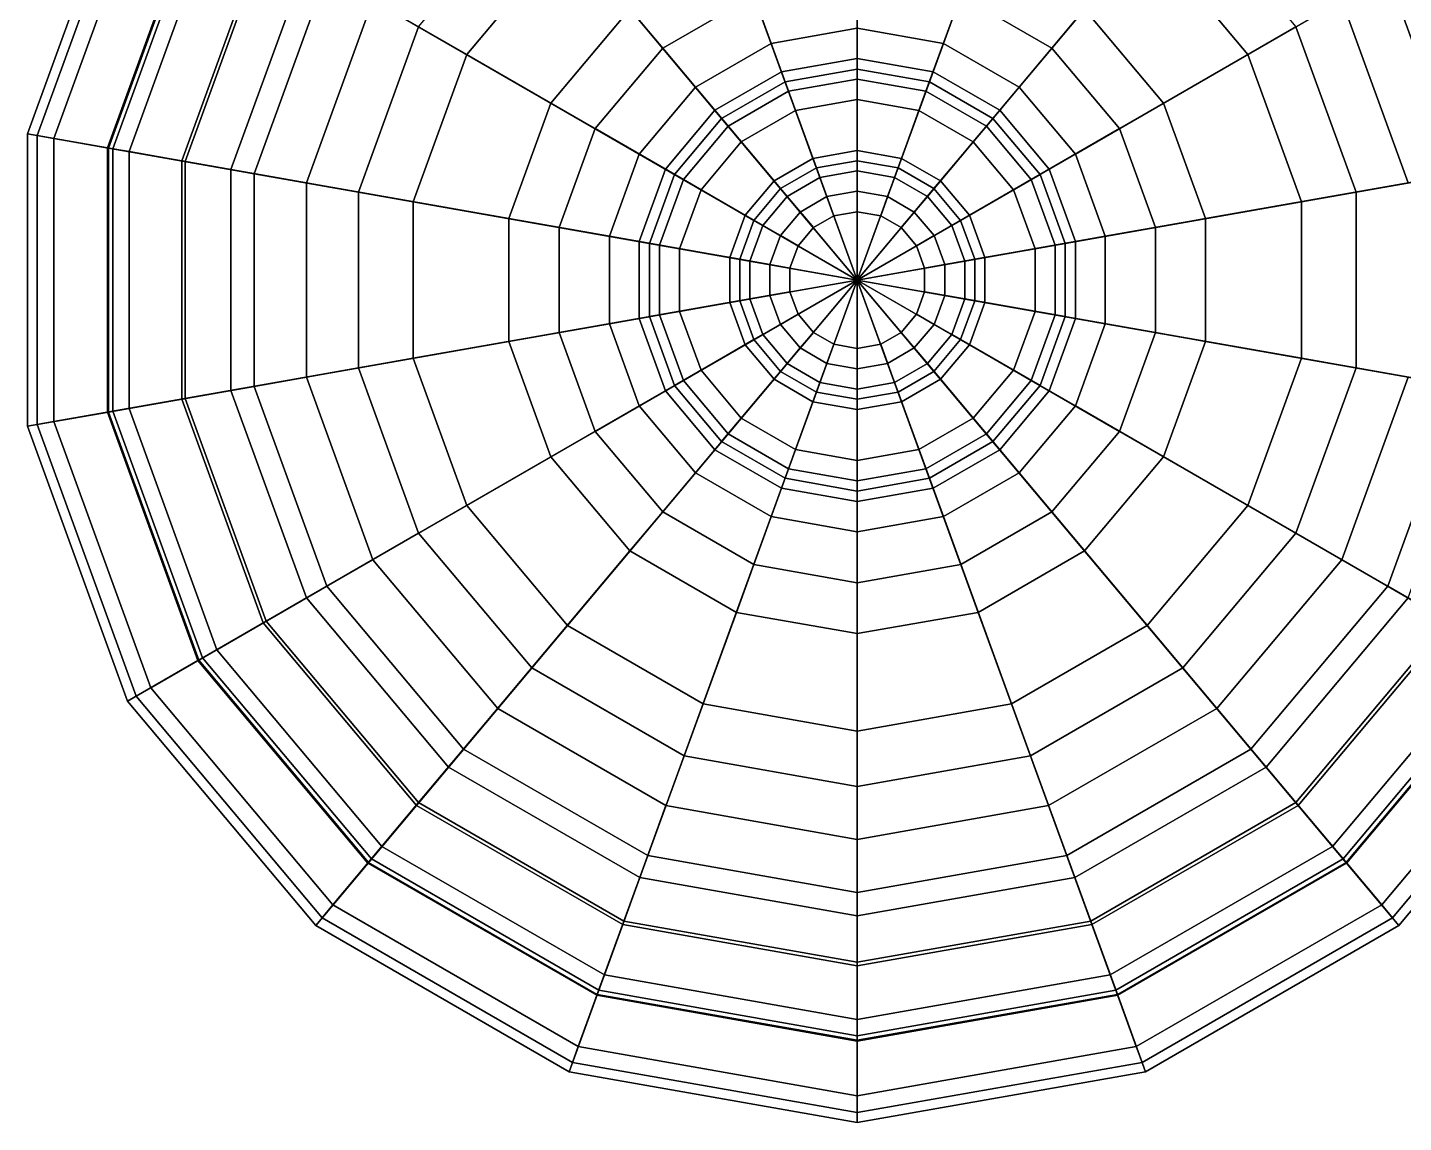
# Model space of a CAD drawing. Header units: inches. Extents: x 38074 to 101214, y 18833 to 57379.
# Drawn here: x 98759.3 to 98814.6, y 36649.8 to 36693.8 of the extents above; entities that cross this region are included whole.
import ezdxf

# ---------------------------------------------------------------- set-up
doc = ezdxf.new("R2010")
doc.units = ezdxf.units.IN

# ---------------------------------------------------------------- blocks, each defined once
blk = doc.blocks.new('A$C403C54AD')
for points in [[(1.626464, 1.23678, -0.04658), (1.626464, 1.202917, -0.043501), (1.626464, 1.202917, -0.043501), (1.614883, 1.234737, -0.04658)], [(1.638046, 1.234737, -0.04658), (1.626464, 1.202917, -0.043501), (1.626464, 1.202917, -0.043501), (1.626464, 1.23678, -0.04658)], [(1.614883, 1.234737, -0.04658), (1.626464, 1.202917, -0.043501), (1.626464, 1.202917, -0.043501), (1.604698, 1.228857, -0.04658)], [(1.64823, 1.228857, -0.04658), (1.626464, 1.202917, -0.043501), (1.626464, 1.202917, -0.043501), (1.638046, 1.234737, -0.04658)], [(1.604698, 1.228857, -0.04658), (1.626464, 1.202917, -0.043501), (1.626464, 1.202917, -0.043501), (1.597139, 1.219849, -0.04658)], [(1.65579, 1.219849, -0.04658), (1.626464, 1.202917, -0.043501), (1.626464, 1.202917, -0.043501), (1.64823, 1.228857, -0.04658)], [(1.617327, 1.213806, -0.040074), (1.606797, 1.226356, -0.043349), (1.599967, 1.218216, -0.043349), (1.614154, 1.210025, -0.040074)], [(1.638774, 1.210025, -0.040074), (1.652961, 1.218216, -0.043349), (1.646131, 1.226356, -0.043349), (1.635601, 1.213806, -0.040074)], [(1.626464, 1.223275, 0.046697), (1.626464, 1.213036, 0.03933), (1.623003, 1.212426, 0.03933), (1.619501, 1.222047, 0.046697)], [(1.633427, 1.222047, 0.046697), (1.629925, 1.212426, 0.03933), (1.626464, 1.213036, 0.03933), (1.626464, 1.223275, 0.046697)], [(1.614812, 1.216804, 0.048884), (1.610643, 1.221772, 0.058276), (1.605149, 1.215224, 0.058276), (1.610766, 1.211981, 0.048884)], [(1.619501, 1.222047, 0.046697), (1.623003, 1.212426, 0.03933), (1.61996, 1.210669, 0.03933), (1.613379, 1.218512, 0.046697)], [(1.63955, 1.218512, 0.046697), (1.632968, 1.210669, 0.03933), (1.629925, 1.212426, 0.03933), (1.633427, 1.222047, 0.046697)], [(1.642163, 1.211981, 0.048884), (1.64778, 1.215224, 0.058276), (1.642285, 1.221772, 0.058276), (1.638116, 1.216804, 0.048884)], [(1.626464, 1.211822, 0.042248), (1.626464, 1.221045, 0.048884), (1.620264, 1.219951, 0.048884), (1.623419, 1.211285, 0.042248)], [(1.62951, 1.211285, 0.042248), (1.632664, 1.219951, 0.048884), (1.626464, 1.221045, 0.048884), (1.626464, 1.211822, 0.042248)], [(1.623419, 1.211285, 0.042248), (1.620264, 1.219951, 0.048884), (1.614812, 1.216804, 0.048884), (1.620741, 1.209738, 0.042248)], [(1.632188, 1.209738, 0.042248), (1.638116, 1.216804, 0.048884), (1.632664, 1.219951, 0.048884), (1.62951, 1.211285, 0.042248)], [(1.597139, 1.219849, -0.04658), (1.626464, 1.202917, -0.043501), (1.626464, 1.202917, -0.043501), (1.593116, 1.208798, -0.04658)], [(1.599967, 1.218216, -0.043349), (1.597139, 1.219849, -0.04658), (1.593116, 1.208798, -0.04658), (1.596333, 1.20823, -0.043349)], [(1.600002, 1.218195, 0.116404), (1.597484, 1.219649, 0.10318), (1.593509, 1.208728, 0.10318), (1.596372, 1.208223, 0.116404)], [(1.597484, 1.219649, 0.10318), (1.598069, 1.219312, 0.074938), (1.594174, 1.208611, 0.074938), (1.593509, 1.208728, 0.10318)], [(1.659812, 1.208798, -0.04658), (1.626464, 1.202917, -0.043501), (1.626464, 1.202917, -0.043501), (1.65579, 1.219849, -0.04658)], [(1.598069, 1.219312, 0.074938), (1.602714, 1.216629, 0.056929), (1.599457, 1.20768, 0.056929), (1.594174, 1.208611, 0.074938)], [(1.613379, 1.218512, 0.046697), (1.61996, 1.210669, 0.03933), (1.617701, 1.207977, 0.03933), (1.608834, 1.213096, 0.046697)], [(1.644094, 1.213096, 0.046697), (1.635227, 1.207977, 0.03933), (1.632968, 1.210669, 0.03933), (1.63955, 1.218512, 0.046697)], [(1.614154, 1.210025, -0.040074), (1.599967, 1.218216, -0.043349), (1.596333, 1.20823, -0.043349), (1.612466, 1.205386, -0.040074)], [(1.604329, 1.215697, 0.12581), (1.600002, 1.218195, 0.116404), (1.596372, 1.208223, 0.116404), (1.601293, 1.207356, 0.12581)], [(1.600155, 1.218107, 0.102963), (1.602589, 1.216702, 0.115599), (1.599314, 1.207705, 0.115599), (1.596547, 1.208193, 0.102963)], [(1.600725, 1.217778, 0.075423), (1.600155, 1.218107, 0.102963), (1.596547, 1.208193, 0.102963), (1.597195, 1.208078, 0.075423)], [(1.605149, 1.215224, 0.058276), (1.600725, 1.217778, 0.075423), (1.597195, 1.208078, 0.075423), (1.602225, 1.207191, 0.058276)], [(1.640462, 1.205386, -0.040074), (1.656596, 1.20823, -0.043349), (1.652961, 1.218216, -0.043349), (1.638774, 1.210025, -0.040074)], [(1.650703, 1.207191, 0.058276), (1.655733, 1.208078, 0.075423), (1.652203, 1.217778, 0.075423), (1.64778, 1.215224, 0.058276)], [(1.602589, 1.216702, 0.115599), (1.606995, 1.214158, 0.12581), (1.604324, 1.206821, 0.12581), (1.599314, 1.207705, 0.115599)], [(1.602714, 1.216629, 0.056929), (1.608834, 1.213096, 0.046697), (1.606416, 1.206452, 0.046697), (1.599457, 1.20768, 0.056929)], [(1.620741, 1.209738, 0.042248), (1.614812, 1.216804, 0.048884), (1.610766, 1.211981, 0.048884), (1.618753, 1.207369, 0.042248)], [(1.634175, 1.207369, 0.042248), (1.642163, 1.211981, 0.048884), (1.638116, 1.216804, 0.048884), (1.632188, 1.209738, 0.042248)], [(1.653471, 1.20768, 0.056929), (1.646512, 1.206452, 0.046697), (1.644094, 1.213096, 0.046697), (1.650214, 1.216629, 0.056929)], [(1.653614, 1.207705, 0.115599), (1.648604, 1.206821, 0.12581), (1.645933, 1.214158, 0.12581), (1.65034, 1.216702, 0.115599)], [(1.622303, 1.21435, -0.037209), (1.621603, 1.216274, -0.040074), (1.617327, 1.213806, -0.040074), (1.618644, 1.212238, -0.037209)], [(1.634285, 1.212238, -0.037209), (1.635601, 1.213806, -0.040074), (1.631326, 1.216274, -0.040074), (1.630625, 1.21435, -0.037209)], [(1.606995, 1.214158, 0.12581), (1.604329, 1.215697, 0.12581), (1.601293, 1.207356, 0.12581), (1.604324, 1.206821, 0.12581)], [(1.648604, 1.206821, 0.12581), (1.651635, 1.207356, 0.12581), (1.648599, 1.215697, 0.12581), (1.645933, 1.214158, 0.12581)], [(1.610766, 1.211981, 0.048884), (1.605149, 1.215224, 0.058276), (1.602225, 1.207191, 0.058276), (1.608612, 1.206065, 0.048884)], [(1.626464, 1.210988, -0.035163), (1.626464, 1.215084, -0.037209), (1.622303, 1.21435, -0.037209), (1.623704, 1.210502, -0.035163)], [(1.629225, 1.210502, -0.035163), (1.630625, 1.21435, -0.037209), (1.626464, 1.215084, -0.037209), (1.626464, 1.210988, -0.035163)], [(1.644316, 1.206065, 0.048884), (1.650703, 1.207191, 0.058276), (1.64778, 1.215224, 0.058276), (1.642163, 1.211981, 0.048884)], [(1.618644, 1.212238, -0.037209), (1.617327, 1.213806, -0.040074), (1.614154, 1.210025, -0.040074), (1.615928, 1.209001, -0.037209)], [(1.623704, 1.210502, -0.035163), (1.622303, 1.21435, -0.037209), (1.618644, 1.212238, -0.037209), (1.621276, 1.2091, -0.035163)], [(1.631652, 1.2091, -0.035163), (1.634285, 1.212238, -0.037209), (1.630625, 1.21435, -0.037209), (1.629225, 1.210502, -0.035163)], [(1.637001, 1.209001, -0.037209), (1.638774, 1.210025, -0.040074), (1.635601, 1.213806, -0.040074), (1.634285, 1.212238, -0.037209)], [(1.608834, 1.213096, 0.046697), (1.617701, 1.207977, 0.03933), (1.616499, 1.204675, 0.03933), (1.606416, 1.206452, 0.046697)], [(1.626464, 1.213036, 0.03933), (1.626464, 1.208122, 0.038511), (1.624684, 1.207808, 0.038511), (1.623003, 1.212426, 0.03933)], [(1.629925, 1.212426, 0.03933), (1.628244, 1.207808, 0.038511), (1.626464, 1.208122, 0.038511), (1.626464, 1.213036, 0.03933)], [(1.646512, 1.206452, 0.046697), (1.636429, 1.204675, 0.03933), (1.635227, 1.207977, 0.03933), (1.644094, 1.213096, 0.046697)], [(1.621276, 1.2091, -0.035163), (1.618644, 1.212238, -0.037209), (1.615928, 1.209001, -0.037209), (1.619474, 1.206953, -0.035163)], [(1.623003, 1.212426, 0.03933), (1.624684, 1.207808, 0.038511), (1.623119, 1.206904, 0.038511), (1.61996, 1.210669, 0.03933)], [(1.632968, 1.210669, 0.03933), (1.629809, 1.206904, 0.038511), (1.628244, 1.207808, 0.038511), (1.629925, 1.212426, 0.03933)], [(1.633454, 1.206953, -0.035163), (1.637001, 1.209001, -0.037209), (1.634285, 1.212238, -0.037209), (1.631652, 1.2091, -0.035163)], [(1.618753, 1.207369, 0.042248), (1.610766, 1.211981, 0.048884), (1.608612, 1.206065, 0.048884), (1.617695, 1.204464, 0.042248)], [(1.626464, 1.202917, 0.040765), (1.626464, 1.211822, 0.042248), (1.623419, 1.211285, 0.042248), (1.626464, 1.202917, 0.040765)], [(1.626464, 1.202917, 0.040765), (1.62951, 1.211285, 0.042248), (1.626464, 1.211822, 0.042248), (1.626464, 1.202917, 0.040765)], [(1.635233, 1.204464, 0.042248), (1.644316, 1.206065, 0.048884), (1.642163, 1.211981, 0.048884), (1.634175, 1.207369, 0.042248)], [(1.626464, 1.202917, 0.040765), (1.623419, 1.211285, 0.042248), (1.620741, 1.209738, 0.042248), (1.626464, 1.202917, 0.040765)], [(1.626464, 1.211398, 0.035646), (1.626464, 1.207302, 0.033599), (1.624964, 1.207038, 0.033599), (1.623564, 1.210887, 0.035646)], [(1.626464, 1.210169, 0.037692), (1.626464, 1.211398, 0.035646), (1.623564, 1.210887, 0.035646), (1.623984, 1.209732, 0.037692)], [(1.629365, 1.210887, 0.035646), (1.627964, 1.207038, 0.033599), (1.626464, 1.207302, 0.033599), (1.626464, 1.211398, 0.035646)], [(1.628944, 1.209732, 0.037692), (1.629365, 1.210887, 0.035646), (1.626464, 1.211398, 0.035646), (1.626464, 1.210169, 0.037692)], [(1.626464, 1.202917, 0.040765), (1.632188, 1.209738, 0.042248), (1.62951, 1.211285, 0.042248), (1.626464, 1.202917, 0.040765)], [(1.61996, 1.210669, 0.03933), (1.623119, 1.206904, 0.038511), (1.621957, 1.205519, 0.038511), (1.617701, 1.207977, 0.03933)], [(1.623564, 1.210887, 0.035646), (1.624964, 1.207038, 0.033599), (1.623646, 1.206277, 0.033599), (1.621013, 1.209414, 0.035646)], [(1.623984, 1.209732, 0.037692), (1.623564, 1.210887, 0.035646), (1.621013, 1.209414, 0.035646), (1.621803, 1.208473, 0.037692)], [(1.624824, 1.207423, -0.029842), (1.623704, 1.210502, -0.035163), (1.621276, 1.2091, -0.035163), (1.623382, 1.20659, -0.029842)], [(1.626464, 1.207712, -0.029842), (1.626464, 1.210988, -0.035163), (1.623704, 1.210502, -0.035163), (1.624824, 1.207423, -0.029842)], [(1.628104, 1.207423, -0.029842), (1.629225, 1.210502, -0.035163), (1.626464, 1.210988, -0.035163), (1.626464, 1.207712, -0.029842)], [(1.631915, 1.209414, 0.035646), (1.629283, 1.206277, 0.033599), (1.627964, 1.207038, 0.033599), (1.629365, 1.210887, 0.035646)], [(1.629546, 1.20659, -0.029842), (1.631652, 1.2091, -0.035163), (1.629225, 1.210502, -0.035163), (1.628104, 1.207423, -0.029842)], [(1.631126, 1.208473, 0.037692), (1.631915, 1.209414, 0.035646), (1.629365, 1.210887, 0.035646), (1.628944, 1.209732, 0.037692)], [(1.635227, 1.207977, 0.03933), (1.630971, 1.205519, 0.038511), (1.629809, 1.206904, 0.038511), (1.632968, 1.210669, 0.03933)], [(1.615928, 1.209001, -0.037209), (1.614154, 1.210025, -0.040074), (1.612466, 1.205386, -0.040074), (1.614482, 1.20503, -0.037209)], [(1.626464, 1.208122, 0.038511), (1.626464, 1.210169, 0.037692), (1.623984, 1.209732, 0.037692), (1.624684, 1.207808, 0.038511)], [(1.628244, 1.207808, 0.038511), (1.628944, 1.209732, 0.037692), (1.626464, 1.210169, 0.037692), (1.626464, 1.208122, 0.038511)], [(1.638446, 1.20503, -0.037209), (1.640462, 1.205386, -0.040074), (1.638774, 1.210025, -0.040074), (1.637001, 1.209001, -0.037209)], [(1.626464, 1.202917, 0.040765), (1.620741, 1.209738, 0.042248), (1.618753, 1.207369, 0.042248), (1.626464, 1.202917, 0.040765)], [(1.621013, 1.209414, 0.035646), (1.623646, 1.206277, 0.033599), (1.622667, 1.20511, 0.033599), (1.61912, 1.207158, 0.035646)], [(1.621803, 1.208473, 0.037692), (1.621013, 1.209414, 0.035646), (1.61912, 1.207158, 0.035646), (1.620184, 1.206543, 0.037692)], [(1.624684, 1.207808, 0.038511), (1.623984, 1.209732, 0.037692), (1.621803, 1.208473, 0.037692), (1.623119, 1.206904, 0.038511)], [(1.626464, 1.202917, 0.040765), (1.634175, 1.207369, 0.042248), (1.632188, 1.209738, 0.042248), (1.626464, 1.202917, 0.040765)], [(1.629809, 1.206904, 0.038511), (1.631126, 1.208473, 0.037692), (1.628944, 1.209732, 0.037692), (1.628244, 1.207808, 0.038511)], [(1.633809, 1.207158, 0.035646), (1.630262, 1.20511, 0.033599), (1.629283, 1.206277, 0.033599), (1.631915, 1.209414, 0.035646)], [(1.632744, 1.206543, 0.037692), (1.633809, 1.207158, 0.035646), (1.631915, 1.209414, 0.035646), (1.631126, 1.208473, 0.037692)], [(1.619474, 1.206953, -0.035163), (1.615928, 1.209001, -0.037209), (1.614482, 1.20503, -0.037209), (1.618516, 1.204319, -0.035163)], [(1.623382, 1.20659, -0.029842), (1.621276, 1.2091, -0.035163), (1.619474, 1.206953, -0.035163), (1.622312, 1.205315, -0.029842)], [(1.630616, 1.205315, -0.029842), (1.633454, 1.206953, -0.035163), (1.631652, 1.2091, -0.035163), (1.629546, 1.20659, -0.029842)], [(1.634413, 1.204319, -0.035163), (1.638446, 1.20503, -0.037209), (1.637001, 1.209001, -0.037209), (1.633454, 1.206953, -0.035163)], [(1.593116, 1.208798, -0.04658), (1.626464, 1.202917, -0.043501), (1.626464, 1.202917, -0.043501), (1.593116, 1.197037, -0.04658)], [(1.596333, 1.20823, -0.043349), (1.593116, 1.208798, -0.04658), (1.593116, 1.197037, -0.04658), (1.596333, 1.197604, -0.043349)], [(1.596372, 1.208223, 0.116404), (1.593509, 1.208728, 0.10318), (1.593509, 1.197107, 0.10318), (1.596372, 1.197611, 0.116404)], [(1.593509, 1.208728, 0.10318), (1.594174, 1.208611, 0.074938), (1.594174, 1.197224, 0.074938), (1.593509, 1.197107, 0.10318)], [(1.594174, 1.208611, 0.074938), (1.599457, 1.20768, 0.056929), (1.599457, 1.198155, 0.056929), (1.594174, 1.197224, 0.074938)], [(1.623119, 1.206904, 0.038511), (1.621803, 1.208473, 0.037692), (1.620184, 1.206543, 0.037692), (1.621957, 1.205519, 0.038511)], [(1.659812, 1.197037, -0.04658), (1.626464, 1.202917, -0.043501), (1.626464, 1.202917, -0.043501), (1.659812, 1.208798, -0.04658)], [(1.630971, 1.205519, 0.038511), (1.632744, 1.206543, 0.037692), (1.631126, 1.208473, 0.037692), (1.629809, 1.206904, 0.038511)], [(1.612466, 1.205386, -0.040074), (1.596333, 1.20823, -0.043349), (1.596333, 1.197604, -0.043349), (1.612466, 1.200449, -0.040074)], [(1.601293, 1.207356, 0.12581), (1.596372, 1.208223, 0.116404), (1.596372, 1.197611, 0.116404), (1.601293, 1.198479, 0.12581)], [(1.596547, 1.208193, 0.102963), (1.599314, 1.207705, 0.115599), (1.599314, 1.19813, 0.115599), (1.596547, 1.197642, 0.102963)], [(1.597195, 1.208078, 0.075423), (1.596547, 1.208193, 0.102963), (1.596547, 1.197642, 0.102963), (1.597195, 1.197756, 0.075423)], [(1.602225, 1.207191, 0.058276), (1.597195, 1.208078, 0.075423), (1.597195, 1.197756, 0.075423), (1.602225, 1.198643, 0.058276)], [(1.617701, 1.207977, 0.03933), (1.621957, 1.205519, 0.038511), (1.621339, 1.203821, 0.038511), (1.616499, 1.204675, 0.03933)], [(1.636429, 1.204675, 0.03933), (1.631589, 1.203821, 0.038511), (1.630971, 1.205519, 0.038511), (1.635227, 1.207977, 0.03933)], [(1.640462, 1.200449, -0.040074), (1.656596, 1.197604, -0.043349), (1.656596, 1.20823, -0.043349), (1.640462, 1.205386, -0.040074)], [(1.599314, 1.207705, 0.115599), (1.604324, 1.206821, 0.12581), (1.604324, 1.199014, 0.12581), (1.599314, 1.19813, 0.115599)], [(1.599457, 1.20768, 0.056929), (1.606416, 1.206452, 0.046697), (1.606416, 1.199382, 0.046697), (1.599457, 1.198155, 0.056929)], [(1.604324, 1.206821, 0.12581), (1.601293, 1.207356, 0.12581), (1.601293, 1.198479, 0.12581), (1.604324, 1.199014, 0.12581)], [(1.608612, 1.206065, 0.048884), (1.602225, 1.207191, 0.058276), (1.602225, 1.198643, 0.058276), (1.608612, 1.19977, 0.048884)], [(1.626464, 1.202917, 0.040765), (1.618753, 1.207369, 0.042248), (1.617695, 1.204464, 0.042248), (1.626464, 1.202917, 0.040765)], [(1.625245, 1.206268, -0.021247), (1.624824, 1.207423, -0.029842), (1.623382, 1.20659, -0.029842), (1.624172, 1.205649, -0.021247)], [(1.626464, 1.206483, -0.021247), (1.626464, 1.207712, -0.029842), (1.624824, 1.207423, -0.029842), (1.625245, 1.206268, -0.021247)], [(1.626464, 1.207302, 0.033599), (1.626464, 1.205664, 0.027051), (1.625525, 1.205499, 0.027051), (1.624964, 1.207038, 0.033599)], [(1.627684, 1.206268, -0.021247), (1.628104, 1.207423, -0.029842), (1.626464, 1.207712, -0.029842), (1.626464, 1.206483, -0.021247)], [(1.626464, 1.202917, 0.040765), (1.635233, 1.204464, 0.042248), (1.634175, 1.207369, 0.042248), (1.626464, 1.202917, 0.040765)], [(1.627964, 1.207038, 0.033599), (1.627404, 1.205499, 0.027051), (1.626464, 1.205664, 0.027051), (1.626464, 1.207302, 0.033599)], [(1.628756, 1.205649, -0.021247), (1.629546, 1.20659, -0.029842), (1.628104, 1.207423, -0.029842), (1.627684, 1.206268, -0.021247)], [(1.644316, 1.19977, 0.048884), (1.650703, 1.198643, 0.058276), (1.650703, 1.207191, 0.058276), (1.644316, 1.206065, 0.048884)], [(1.653471, 1.198155, 0.056929), (1.646512, 1.199382, 0.046697), (1.646512, 1.206452, 0.046697), (1.653471, 1.20768, 0.056929)], [(1.61912, 1.207158, 0.035646), (1.622667, 1.20511, 0.033599), (1.622146, 1.203679, 0.033599), (1.618112, 1.20439, 0.035646)], [(1.620184, 1.206543, 0.037692), (1.61912, 1.207158, 0.035646), (1.618112, 1.20439, 0.035646), (1.619322, 1.204177, 0.037692)], [(1.622312, 1.205315, -0.029842), (1.619474, 1.206953, -0.035163), (1.618516, 1.204319, -0.035163), (1.621742, 1.20375, -0.029842)], [(1.624964, 1.207038, 0.033599), (1.625525, 1.205499, 0.027051), (1.624699, 1.205022, 0.027051), (1.623646, 1.206277, 0.033599)], [(1.629283, 1.206277, 0.033599), (1.62823, 1.205022, 0.027051), (1.627404, 1.205499, 0.027051), (1.627964, 1.207038, 0.033599)], [(1.634816, 1.20439, 0.035646), (1.630783, 1.203679, 0.033599), (1.630262, 1.20511, 0.033599), (1.633809, 1.207158, 0.035646)], [(1.631186, 1.20375, -0.029842), (1.634413, 1.204319, -0.035163), (1.633454, 1.206953, -0.035163), (1.630616, 1.205315, -0.029842)], [(1.633606, 1.204177, 0.037692), (1.634816, 1.20439, 0.035646), (1.633809, 1.207158, 0.035646), (1.632744, 1.206543, 0.037692)], [(1.606416, 1.206452, 0.046697), (1.616499, 1.204675, 0.03933), (1.616499, 1.20116, 0.03933), (1.606416, 1.199382, 0.046697)], [(1.617695, 1.204464, 0.042248), (1.608612, 1.206065, 0.048884), (1.608612, 1.19977, 0.048884), (1.617695, 1.201371, 0.042248)], [(1.621957, 1.205519, 0.038511), (1.620184, 1.206543, 0.037692), (1.619322, 1.204177, 0.037692), (1.621339, 1.203821, 0.038511)], [(1.624172, 1.205649, -0.021247), (1.623382, 1.20659, -0.029842), (1.622312, 1.205315, -0.029842), (1.623376, 1.2047, -0.021247)], [(1.623646, 1.206277, 0.033599), (1.624699, 1.205022, 0.027051), (1.624085, 1.204291, 0.027051), (1.622667, 1.20511, 0.033599)], [(1.625525, 1.205499, 0.027051), (1.625245, 1.206268, -0.021247), (1.624172, 1.205649, -0.021247), (1.624699, 1.205022, 0.027051)], [(1.626464, 1.205664, 0.027051), (1.626464, 1.206483, -0.021247), (1.625245, 1.206268, -0.021247), (1.625525, 1.205499, 0.027051)], [(1.627404, 1.205499, 0.027051), (1.627684, 1.206268, -0.021247), (1.626464, 1.206483, -0.021247), (1.626464, 1.205664, 0.027051)], [(1.62823, 1.205022, 0.027051), (1.628756, 1.205649, -0.021247), (1.627684, 1.206268, -0.021247), (1.627404, 1.205499, 0.027051)], [(1.630262, 1.20511, 0.033599), (1.628843, 1.204291, 0.027051), (1.62823, 1.205022, 0.027051), (1.629283, 1.206277, 0.033599)], [(1.629552, 1.2047, -0.021247), (1.630616, 1.205315, -0.029842), (1.629546, 1.20659, -0.029842), (1.628756, 1.205649, -0.021247)], [(1.631589, 1.203821, 0.038511), (1.633606, 1.204177, 0.037692), (1.632744, 1.206543, 0.037692), (1.630971, 1.205519, 0.038511)], [(1.635233, 1.201371, 0.042248), (1.644316, 1.19977, 0.048884), (1.644316, 1.206065, 0.048884), (1.635233, 1.204464, 0.042248)], [(1.646512, 1.199382, 0.046697), (1.636429, 1.20116, 0.03933), (1.636429, 1.204675, 0.03933), (1.646512, 1.206452, 0.046697)], [(1.624699, 1.205022, 0.027051), (1.624172, 1.205649, -0.021247), (1.623376, 1.2047, -0.021247), (1.624085, 1.204291, 0.027051)], [(1.628843, 1.204291, 0.027051), (1.629552, 1.2047, -0.021247), (1.628756, 1.205649, -0.021247), (1.62823, 1.205022, 0.027051)], [(1.614482, 1.20503, -0.037209), (1.612466, 1.205386, -0.040074), (1.612466, 1.200449, -0.040074), (1.614482, 1.200805, -0.037209)], [(1.618516, 1.204319, -0.035163), (1.614482, 1.20503, -0.037209), (1.614482, 1.200805, -0.037209), (1.618516, 1.201516, -0.035163)], [(1.623376, 1.2047, -0.021247), (1.622312, 1.205315, -0.029842), (1.621742, 1.20375, -0.029842), (1.622952, 1.203537, -0.021247)], [(1.622667, 1.20511, 0.033599), (1.624085, 1.204291, 0.027051), (1.623759, 1.203394, 0.027051), (1.622146, 1.203679, 0.033599)], [(1.630783, 1.203679, 0.033599), (1.629169, 1.203394, 0.027051), (1.628843, 1.204291, 0.027051), (1.630262, 1.20511, 0.033599)], [(1.629976, 1.203537, -0.021247), (1.631186, 1.20375, -0.029842), (1.630616, 1.205315, -0.029842), (1.629552, 1.2047, -0.021247)], [(1.634413, 1.201516, -0.035163), (1.638446, 1.200805, -0.037209), (1.638446, 1.20503, -0.037209), (1.634413, 1.204319, -0.035163)], [(1.638446, 1.200805, -0.037209), (1.640462, 1.200449, -0.040074), (1.640462, 1.205386, -0.040074), (1.638446, 1.20503, -0.037209)], [(1.616499, 1.204675, 0.03933), (1.621339, 1.203821, 0.038511), (1.621339, 1.202014, 0.038511), (1.616499, 1.20116, 0.03933)], [(1.626464, 1.202917, 0.040765), (1.617695, 1.204464, 0.042248), (1.617695, 1.201371, 0.042248), (1.626464, 1.202917, 0.040765)], [(1.624085, 1.204291, 0.027051), (1.623376, 1.2047, -0.021247), (1.622952, 1.203537, -0.021247), (1.623759, 1.203394, 0.027051)], [(1.626464, 1.202917, 0.040765), (1.635233, 1.201371, 0.042248), (1.635233, 1.204464, 0.042248), (1.626464, 1.202917, 0.040765)], [(1.629169, 1.203394, 0.027051), (1.629976, 1.203537, -0.021247), (1.629552, 1.2047, -0.021247), (1.628843, 1.204291, 0.027051)], [(1.636429, 1.20116, 0.03933), (1.631589, 1.202014, 0.038511), (1.631589, 1.203821, 0.038511), (1.636429, 1.204675, 0.03933)], [(1.618112, 1.20439, 0.035646), (1.622146, 1.203679, 0.033599), (1.622146, 1.202156, 0.033599), (1.618112, 1.201445, 0.035646)], [(1.619322, 1.204177, 0.037692), (1.618112, 1.20439, 0.035646), (1.618112, 1.201445, 0.035646), (1.619322, 1.201658, 0.037692)], [(1.621742, 1.20375, -0.029842), (1.618516, 1.204319, -0.035163), (1.618516, 1.201516, -0.035163), (1.621742, 1.202085, -0.029842)], [(1.621339, 1.203821, 0.038511), (1.619322, 1.204177, 0.037692), (1.619322, 1.201658, 0.037692), (1.621339, 1.202014, 0.038511)], [(1.634816, 1.201445, 0.035646), (1.630783, 1.202156, 0.033599), (1.630783, 1.203679, 0.033599), (1.634816, 1.20439, 0.035646)], [(1.631186, 1.202085, -0.029842), (1.634413, 1.201516, -0.035163), (1.634413, 1.204319, -0.035163), (1.631186, 1.20375, -0.029842)], [(1.631589, 1.202014, 0.038511), (1.633606, 1.201658, 0.037692), (1.633606, 1.204177, 0.037692), (1.631589, 1.203821, 0.038511)], [(1.633606, 1.201658, 0.037692), (1.634816, 1.201445, 0.035646), (1.634816, 1.20439, 0.035646), (1.633606, 1.204177, 0.037692)], [(1.622952, 1.203537, -0.021247), (1.621742, 1.20375, -0.029842), (1.621742, 1.202085, -0.029842), (1.622952, 1.202298, -0.021247)], [(1.622146, 1.203679, 0.033599), (1.623759, 1.203394, 0.027051), (1.623759, 1.20244, 0.027051), (1.622146, 1.202156, 0.033599)], [(1.623759, 1.203394, 0.027051), (1.622952, 1.203537, -0.021247), (1.622952, 1.202298, -0.021247), (1.623759, 1.20244, 0.027051)], [(1.630783, 1.202156, 0.033599), (1.629169, 1.20244, 0.027051), (1.629169, 1.203394, 0.027051), (1.630783, 1.203679, 0.033599)], [(1.629169, 1.20244, 0.027051), (1.629976, 1.202298, -0.021247), (1.629976, 1.203537, -0.021247), (1.629169, 1.203394, 0.027051)], [(1.629976, 1.202298, -0.021247), (1.631186, 1.202085, -0.029842), (1.631186, 1.20375, -0.029842), (1.629976, 1.203537, -0.021247)], [(1.593116, 1.197037, -0.04658), (1.626464, 1.202917, -0.043501), (1.626464, 1.202917, -0.043501), (1.597139, 1.185986, -0.04658)], [(1.597139, 1.185986, -0.04658), (1.626464, 1.202917, -0.043501), (1.626464, 1.202917, -0.043501), (1.604698, 1.176977, -0.04658)], [(1.604698, 1.176977, -0.04658), (1.626464, 1.202917, -0.043501), (1.626464, 1.202917, -0.043501), (1.614883, 1.171097, -0.04658)], [(1.614883, 1.171097, -0.04658), (1.626464, 1.202917, -0.043501), (1.626464, 1.202917, -0.043501), (1.626464, 1.169055, -0.04658)], [(1.626464, 1.202917, 0.040765), (1.617695, 1.201371, 0.042248), (1.618753, 1.198465, 0.042248), (1.626464, 1.202917, 0.040765)], [(1.626464, 1.202917, 0.040765), (1.618753, 1.198465, 0.042248), (1.620741, 1.196096, 0.042248), (1.626464, 1.202917, 0.040765)], [(1.626464, 1.202917, 0.040765), (1.620741, 1.196096, 0.042248), (1.623419, 1.19455, 0.042248), (1.626464, 1.202917, 0.040765)], [(1.626464, 1.202917, 0.040765), (1.623419, 1.19455, 0.042248), (1.626464, 1.194013, 0.042248), (1.626464, 1.202917, 0.040765)], [(1.626464, 1.202917, 0.040765), (1.62951, 1.19455, 0.042248), (1.632188, 1.196096, 0.042248), (1.626464, 1.202917, 0.040765)], [(1.626464, 1.202917, 0.040765), (1.626464, 1.194013, 0.042248), (1.62951, 1.19455, 0.042248), (1.626464, 1.202917, 0.040765)], [(1.626464, 1.202917, 0.040765), (1.634175, 1.198465, 0.042248), (1.635233, 1.201371, 0.042248), (1.626464, 1.202917, 0.040765)], [(1.626464, 1.202917, 0.040765), (1.632188, 1.196096, 0.042248), (1.634175, 1.198465, 0.042248), (1.626464, 1.202917, 0.040765)], [(1.65579, 1.185986, -0.04658), (1.626464, 1.202917, -0.043501), (1.626464, 1.202917, -0.043501), (1.659812, 1.197037, -0.04658)], [(1.64823, 1.176977, -0.04658), (1.626464, 1.202917, -0.043501), (1.626464, 1.202917, -0.043501), (1.65579, 1.185986, -0.04658)], [(1.638046, 1.171097, -0.04658), (1.626464, 1.202917, -0.043501), (1.626464, 1.202917, -0.043501), (1.64823, 1.176977, -0.04658)], [(1.626464, 1.169055, -0.04658), (1.626464, 1.202917, -0.043501), (1.626464, 1.202917, -0.043501), (1.638046, 1.171097, -0.04658)], [(1.622952, 1.202298, -0.021247), (1.621742, 1.202085, -0.029842), (1.622312, 1.20052, -0.029842), (1.623376, 1.201134, -0.021247)], [(1.622146, 1.202156, 0.033599), (1.623759, 1.20244, 0.027051), (1.624085, 1.201544, 0.027051), (1.622667, 1.200725, 0.033599)], [(1.623759, 1.20244, 0.027051), (1.622952, 1.202298, -0.021247), (1.623376, 1.201134, -0.021247), (1.624085, 1.201544, 0.027051)], [(1.630262, 1.200725, 0.033599), (1.628843, 1.201544, 0.027051), (1.629169, 1.20244, 0.027051), (1.630783, 1.202156, 0.033599)], [(1.628843, 1.201544, 0.027051), (1.629552, 1.201134, -0.021247), (1.629976, 1.202298, -0.021247), (1.629169, 1.20244, 0.027051)], [(1.629552, 1.201134, -0.021247), (1.630616, 1.20052, -0.029842), (1.631186, 1.202085, -0.029842), (1.629976, 1.202298, -0.021247)], [(1.616499, 1.20116, 0.03933), (1.621339, 1.202014, 0.038511), (1.621957, 1.200315, 0.038511), (1.617701, 1.197858, 0.03933)], [(1.618112, 1.201445, 0.035646), (1.622146, 1.202156, 0.033599), (1.622667, 1.200725, 0.033599), (1.61912, 1.198677, 0.035646)], [(1.619322, 1.201658, 0.037692), (1.618112, 1.201445, 0.035646), (1.61912, 1.198677, 0.035646), (1.620184, 1.199291, 0.037692)], [(1.621742, 1.202085, -0.029842), (1.618516, 1.201516, -0.035163), (1.619474, 1.198882, -0.035163), (1.622312, 1.20052, -0.029842)], [(1.621339, 1.202014, 0.038511), (1.619322, 1.201658, 0.037692), (1.620184, 1.199291, 0.037692), (1.621957, 1.200315, 0.038511)], [(1.633809, 1.198677, 0.035646), (1.630262, 1.200725, 0.033599), (1.630783, 1.202156, 0.033599), (1.634816, 1.201445, 0.035646)], [(1.630616, 1.20052, -0.029842), (1.633454, 1.198882, -0.035163), (1.634413, 1.201516, -0.035163), (1.631186, 1.202085, -0.029842)], [(1.630971, 1.200315, 0.038511), (1.632744, 1.199291, 0.037692), (1.633606, 1.201658, 0.037692), (1.631589, 1.202014, 0.038511)], [(1.635227, 1.197858, 0.03933), (1.630971, 1.200315, 0.038511), (1.631589, 1.202014, 0.038511), (1.636429, 1.20116, 0.03933)], [(1.632744, 1.199291, 0.037692), (1.633809, 1.198677, 0.035646), (1.634816, 1.201445, 0.035646), (1.633606, 1.201658, 0.037692)], [(1.606416, 1.199382, 0.046697), (1.616499, 1.20116, 0.03933), (1.617701, 1.197858, 0.03933), (1.608834, 1.192739, 0.046697)], [(1.617695, 1.201371, 0.042248), (1.608612, 1.19977, 0.048884), (1.610766, 1.193854, 0.048884), (1.618753, 1.198465, 0.042248)], [(1.618516, 1.201516, -0.035163), (1.614482, 1.200805, -0.037209), (1.615928, 1.196834, -0.037209), (1.619474, 1.198882, -0.035163)], [(1.623376, 1.201134, -0.021247), (1.622312, 1.20052, -0.029842), (1.623382, 1.199245, -0.029842), (1.624172, 1.200186, -0.021247)], [(1.622667, 1.200725, 0.033599), (1.624085, 1.201544, 0.027051), (1.624699, 1.200813, 0.027051), (1.623646, 1.199558, 0.033599)], [(1.624085, 1.201544, 0.027051), (1.623376, 1.201134, -0.021247), (1.624172, 1.200186, -0.021247), (1.624699, 1.200813, 0.027051)], [(1.629283, 1.199558, 0.033599), (1.62823, 1.200813, 0.027051), (1.628843, 1.201544, 0.027051), (1.630262, 1.200725, 0.033599)], [(1.62823, 1.200813, 0.027051), (1.628756, 1.200186, -0.021247), (1.629552, 1.201134, -0.021247), (1.628843, 1.201544, 0.027051)], [(1.628756, 1.200186, -0.021247), (1.629546, 1.199245, -0.029842), (1.630616, 1.20052, -0.029842), (1.629552, 1.201134, -0.021247)], [(1.633454, 1.198882, -0.035163), (1.637001, 1.196834, -0.037209), (1.638446, 1.200805, -0.037209), (1.634413, 1.201516, -0.035163)], [(1.634175, 1.198465, 0.042248), (1.642163, 1.193854, 0.048884), (1.644316, 1.19977, 0.048884), (1.635233, 1.201371, 0.042248)], [(1.644094, 1.192739, 0.046697), (1.635227, 1.197858, 0.03933), (1.636429, 1.20116, 0.03933), (1.646512, 1.199382, 0.046697)], [(1.614482, 1.200805, -0.037209), (1.612466, 1.200449, -0.040074), (1.614154, 1.19581, -0.040074), (1.615928, 1.196834, -0.037209)], [(1.61912, 1.198677, 0.035646), (1.622667, 1.200725, 0.033599), (1.623646, 1.199558, 0.033599), (1.621013, 1.196421, 0.035646)], [(1.623646, 1.199558, 0.033599), (1.624699, 1.200813, 0.027051), (1.625525, 1.200336, 0.027051), (1.624964, 1.198797, 0.033599)], [(1.624699, 1.200813, 0.027051), (1.624172, 1.200186, -0.021247), (1.625245, 1.199567, -0.021247), (1.625525, 1.200336, 0.027051)], [(1.627964, 1.198797, 0.033599), (1.627404, 1.200336, 0.027051), (1.62823, 1.200813, 0.027051), (1.629283, 1.199558, 0.033599)], [(1.627404, 1.200336, 0.027051), (1.627684, 1.199567, -0.021247), (1.628756, 1.200186, -0.021247), (1.62823, 1.200813, 0.027051)], [(1.631915, 1.196421, 0.035646), (1.629283, 1.199558, 0.033599), (1.630262, 1.200725, 0.033599), (1.633809, 1.198677, 0.035646)], [(1.637001, 1.196834, -0.037209), (1.638774, 1.19581, -0.040074), (1.640462, 1.200449, -0.040074), (1.638446, 1.200805, -0.037209)], [(1.612466, 1.200449, -0.040074), (1.596333, 1.197604, -0.043349), (1.599967, 1.187619, -0.043349), (1.614154, 1.19581, -0.040074)], [(1.617701, 1.197858, 0.03933), (1.621957, 1.200315, 0.038511), (1.623119, 1.198931, 0.038511), (1.61996, 1.195166, 0.03933)], [(1.622312, 1.20052, -0.029842), (1.619474, 1.198882, -0.035163), (1.621276, 1.196735, -0.035163), (1.623382, 1.199245, -0.029842)], [(1.621957, 1.200315, 0.038511), (1.620184, 1.199291, 0.037692), (1.621803, 1.197362, 0.037692), (1.623119, 1.198931, 0.038511)], [(1.624172, 1.200186, -0.021247), (1.623382, 1.199245, -0.029842), (1.624824, 1.198412, -0.029842), (1.625245, 1.199567, -0.021247)], [(1.624964, 1.198797, 0.033599), (1.625525, 1.200336, 0.027051), (1.626464, 1.200171, 0.027051), (1.626464, 1.198532, 0.033599)], [(1.625525, 1.200336, 0.027051), (1.625245, 1.199567, -0.021247), (1.626464, 1.199352, -0.021247), (1.626464, 1.200171, 0.027051)], [(1.626464, 1.198532, 0.033599), (1.626464, 1.200171, 0.027051), (1.627404, 1.200336, 0.027051), (1.627964, 1.198797, 0.033599)], [(1.626464, 1.200171, 0.027051), (1.626464, 1.199352, -0.021247), (1.627684, 1.199567, -0.021247), (1.627404, 1.200336, 0.027051)], [(1.627684, 1.199567, -0.021247), (1.628104, 1.198412, -0.029842), (1.629546, 1.199245, -0.029842), (1.628756, 1.200186, -0.021247)], [(1.629546, 1.199245, -0.029842), (1.631652, 1.196735, -0.035163), (1.633454, 1.198882, -0.035163), (1.630616, 1.20052, -0.029842)], [(1.629809, 1.198931, 0.038511), (1.631126, 1.197362, 0.037692), (1.632744, 1.199291, 0.037692), (1.630971, 1.200315, 0.038511)], [(1.632968, 1.195166, 0.03933), (1.629809, 1.198931, 0.038511), (1.630971, 1.200315, 0.038511), (1.635227, 1.197858, 0.03933)], [(1.638774, 1.19581, -0.040074), (1.652961, 1.187619, -0.043349), (1.656596, 1.197604, -0.043349), (1.640462, 1.200449, -0.040074)], [(1.608612, 1.19977, 0.048884), (1.602225, 1.198643, 0.058276), (1.605149, 1.190611, 0.058276), (1.610766, 1.193854, 0.048884)], [(1.621013, 1.196421, 0.035646), (1.623646, 1.199558, 0.033599), (1.624964, 1.198797, 0.033599), (1.623564, 1.194948, 0.035646)], [(1.625245, 1.199567, -0.021247), (1.624824, 1.198412, -0.029842), (1.626464, 1.198123, -0.029842), (1.626464, 1.199352, -0.021247)], [(1.626464, 1.199352, -0.021247), (1.626464, 1.198123, -0.029842), (1.628104, 1.198412, -0.029842), (1.627684, 1.199567, -0.021247)], [(1.629365, 1.194948, 0.035646), (1.627964, 1.198797, 0.033599), (1.629283, 1.199558, 0.033599), (1.631915, 1.196421, 0.035646)], [(1.642163, 1.193854, 0.048884), (1.64778, 1.190611, 0.058276), (1.650703, 1.198643, 0.058276), (1.644316, 1.19977, 0.048884)], [(1.599314, 1.19813, 0.115599), (1.604324, 1.199014, 0.12581), (1.606995, 1.191677, 0.12581), (1.602589, 1.189133, 0.115599)], [(1.599457, 1.198155, 0.056929), (1.606416, 1.199382, 0.046697), (1.608834, 1.192739, 0.046697), (1.602714, 1.189206, 0.056929)], [(1.604324, 1.199014, 0.12581), (1.601293, 1.198479, 0.12581), (1.604329, 1.190138, 0.12581), (1.606995, 1.191677, 0.12581)], [(1.619474, 1.198882, -0.035163), (1.615928, 1.196834, -0.037209), (1.618644, 1.193597, -0.037209), (1.621276, 1.196735, -0.035163)], [(1.620184, 1.199291, 0.037692), (1.61912, 1.198677, 0.035646), (1.621013, 1.196421, 0.035646), (1.621803, 1.197362, 0.037692)], [(1.61996, 1.195166, 0.03933), (1.623119, 1.198931, 0.038511), (1.624684, 1.198027, 0.038511), (1.623003, 1.193409, 0.03933)], [(1.623382, 1.199245, -0.029842), (1.621276, 1.196735, -0.035163), (1.623704, 1.195333, -0.035163), (1.624824, 1.198412, -0.029842)], [(1.623119, 1.198931, 0.038511), (1.621803, 1.197362, 0.037692), (1.623984, 1.196103, 0.037692), (1.624684, 1.198027, 0.038511)], [(1.628104, 1.198412, -0.029842), (1.629225, 1.195333, -0.035163), (1.631652, 1.196735, -0.035163), (1.629546, 1.199245, -0.029842)], [(1.628244, 1.198027, 0.038511), (1.628944, 1.196103, 0.037692), (1.631126, 1.197362, 0.037692), (1.629809, 1.198931, 0.038511)], [(1.629925, 1.193409, 0.03933), (1.628244, 1.198027, 0.038511), (1.629809, 1.198931, 0.038511), (1.632968, 1.195166, 0.03933)], [(1.631126, 1.197362, 0.037692), (1.631915, 1.196421, 0.035646), (1.633809, 1.198677, 0.035646), (1.632744, 1.199291, 0.037692)], [(1.631652, 1.196735, -0.035163), (1.634285, 1.193597, -0.037209), (1.637001, 1.196834, -0.037209), (1.633454, 1.198882, -0.035163)], [(1.650214, 1.189206, 0.056929), (1.644094, 1.192739, 0.046697), (1.646512, 1.199382, 0.046697), (1.653471, 1.198155, 0.056929)], [(1.645933, 1.191677, 0.12581), (1.648599, 1.190138, 0.12581), (1.651635, 1.198479, 0.12581), (1.648604, 1.199014, 0.12581)], [(1.65034, 1.189133, 0.115599), (1.645933, 1.191677, 0.12581), (1.648604, 1.199014, 0.12581), (1.653614, 1.19813, 0.115599)], [(1.601293, 1.198479, 0.12581), (1.596372, 1.197611, 0.116404), (1.600002, 1.187639, 0.116404), (1.604329, 1.190138, 0.12581)], [(1.602225, 1.198643, 0.058276), (1.597195, 1.197756, 0.075423), (1.600725, 1.188057, 0.075423), (1.605149, 1.190611, 0.058276)], [(1.618753, 1.198465, 0.042248), (1.610766, 1.193854, 0.048884), (1.614812, 1.189031, 0.048884), (1.620741, 1.196096, 0.042248)], [(1.623564, 1.194948, 0.035646), (1.624964, 1.198797, 0.033599), (1.626464, 1.198532, 0.033599), (1.626464, 1.194437, 0.035646)], [(1.624824, 1.198412, -0.029842), (1.623704, 1.195333, -0.035163), (1.626464, 1.194846, -0.035163), (1.626464, 1.198123, -0.029842)], [(1.626464, 1.194437, 0.035646), (1.626464, 1.198532, 0.033599), (1.627964, 1.198797, 0.033599), (1.629365, 1.194948, 0.035646)], [(1.626464, 1.198123, -0.029842), (1.626464, 1.194846, -0.035163), (1.629225, 1.195333, -0.035163), (1.628104, 1.198412, -0.029842)], [(1.632188, 1.196096, 0.042248), (1.638116, 1.189031, 0.048884), (1.642163, 1.193854, 0.048884), (1.634175, 1.198465, 0.042248)], [(1.64778, 1.190611, 0.058276), (1.652203, 1.188057, 0.075423), (1.655733, 1.197756, 0.075423), (1.650703, 1.198643, 0.058276)], [(1.594174, 1.197224, 0.074938), (1.599457, 1.198155, 0.056929), (1.602714, 1.189206, 0.056929), (1.598069, 1.186523, 0.074938)], [(1.596547, 1.197642, 0.102963), (1.599314, 1.19813, 0.115599), (1.602589, 1.189133, 0.115599), (1.600155, 1.187728, 0.102963)], [(1.608834, 1.192739, 0.046697), (1.617701, 1.197858, 0.03933), (1.61996, 1.195166, 0.03933), (1.613379, 1.187323, 0.046697)], [(1.623003, 1.193409, 0.03933), (1.624684, 1.198027, 0.038511), (1.626464, 1.197713, 0.038511), (1.626464, 1.192799, 0.03933)], [(1.624684, 1.198027, 0.038511), (1.623984, 1.196103, 0.037692), (1.626464, 1.195666, 0.037692), (1.626464, 1.197713, 0.038511)], [(1.626464, 1.197713, 0.038511), (1.626464, 1.195666, 0.037692), (1.628944, 1.196103, 0.037692), (1.628244, 1.198027, 0.038511)], [(1.626464, 1.192799, 0.03933), (1.626464, 1.197713, 0.038511), (1.628244, 1.198027, 0.038511), (1.629925, 1.193409, 0.03933)], [(1.63955, 1.187323, 0.046697), (1.632968, 1.195166, 0.03933), (1.635227, 1.197858, 0.03933), (1.644094, 1.192739, 0.046697)], [(1.596333, 1.197604, -0.043349), (1.593116, 1.197037, -0.04658), (1.597139, 1.185986, -0.04658), (1.599967, 1.187619, -0.043349)], [(1.596372, 1.197611, 0.116404), (1.593509, 1.197107, 0.10318), (1.597484, 1.186186, 0.10318), (1.600002, 1.187639, 0.116404)], [(1.593509, 1.197107, 0.10318), (1.594174, 1.197224, 0.074938), (1.598069, 1.186523, 0.074938), (1.597484, 1.186186, 0.10318)], [(1.597195, 1.197756, 0.075423), (1.596547, 1.197642, 0.102963), (1.600155, 1.187728, 0.102963), (1.600725, 1.188057, 0.075423)], [(1.621803, 1.197362, 0.037692), (1.621013, 1.196421, 0.035646), (1.623564, 1.194948, 0.035646), (1.623984, 1.196103, 0.037692)], [(1.628944, 1.196103, 0.037692), (1.629365, 1.194948, 0.035646), (1.631915, 1.196421, 0.035646), (1.631126, 1.197362, 0.037692)], [(1.615928, 1.196834, -0.037209), (1.614154, 1.19581, -0.040074), (1.617327, 1.192029, -0.040074), (1.618644, 1.193597, -0.037209)], [(1.621276, 1.196735, -0.035163), (1.618644, 1.193597, -0.037209), (1.622303, 1.191485, -0.037209), (1.623704, 1.195333, -0.035163)], [(1.629225, 1.195333, -0.035163), (1.630625, 1.191485, -0.037209), (1.634285, 1.193597, -0.037209), (1.631652, 1.196735, -0.035163)], [(1.634285, 1.193597, -0.037209), (1.635601, 1.192029, -0.040074), (1.638774, 1.19581, -0.040074), (1.637001, 1.196834, -0.037209)], [(1.614154, 1.19581, -0.040074), (1.599967, 1.187619, -0.043349), (1.606797, 1.179479, -0.043349), (1.617327, 1.192029, -0.040074)], [(1.620741, 1.196096, 0.042248), (1.614812, 1.189031, 0.048884), (1.620264, 1.185883, 0.048884), (1.623419, 1.19455, 0.042248)], [(1.623984, 1.196103, 0.037692), (1.623564, 1.194948, 0.035646), (1.626464, 1.194437, 0.035646), (1.626464, 1.195666, 0.037692)], [(1.626464, 1.195666, 0.037692), (1.626464, 1.194437, 0.035646), (1.629365, 1.194948, 0.035646), (1.628944, 1.196103, 0.037692)], [(1.62951, 1.19455, 0.042248), (1.632664, 1.185883, 0.048884), (1.638116, 1.189031, 0.048884), (1.632188, 1.196096, 0.042248)], [(1.635601, 1.192029, -0.040074), (1.646131, 1.179479, -0.043349), (1.652961, 1.187619, -0.043349), (1.638774, 1.19581, -0.040074)], [(1.613379, 1.187323, 0.046697), (1.61996, 1.195166, 0.03933), (1.623003, 1.193409, 0.03933), (1.619501, 1.183788, 0.046697)], [(1.623704, 1.195333, -0.035163), (1.622303, 1.191485, -0.037209), (1.626464, 1.190751, -0.037209), (1.626464, 1.194846, -0.035163)], [(1.626464, 1.194846, -0.035163), (1.626464, 1.190751, -0.037209), (1.630625, 1.191485, -0.037209), (1.629225, 1.195333, -0.035163)], [(1.633427, 1.183788, 0.046697), (1.629925, 1.193409, 0.03933), (1.632968, 1.195166, 0.03933), (1.63955, 1.187323, 0.046697)], [(1.623419, 1.19455, 0.042248), (1.620264, 1.185883, 0.048884), (1.626464, 1.18479, 0.048884), (1.626464, 1.194013, 0.042248)], [(1.626464, 1.194013, 0.042248), (1.626464, 1.18479, 0.048884), (1.632664, 1.185883, 0.048884), (1.62951, 1.19455, 0.042248)], [(1.610766, 1.193854, 0.048884), (1.605149, 1.190611, 0.058276), (1.610643, 1.184063, 0.058276), (1.614812, 1.189031, 0.048884)], [(1.618644, 1.193597, -0.037209), (1.617327, 1.192029, -0.040074), (1.621603, 1.18956, -0.040074), (1.622303, 1.191485, -0.037209)], [(1.619501, 1.183788, 0.046697), (1.623003, 1.193409, 0.03933), (1.626464, 1.192799, 0.03933), (1.626464, 1.18256, 0.046697)], [(1.626464, 1.18256, 0.046697), (1.626464, 1.192799, 0.03933), (1.629925, 1.193409, 0.03933), (1.633427, 1.183788, 0.046697)], [(1.630625, 1.191485, -0.037209), (1.631326, 1.18956, -0.040074), (1.635601, 1.192029, -0.040074), (1.634285, 1.193597, -0.037209)], [(1.638116, 1.189031, 0.048884), (1.642285, 1.184063, 0.058276), (1.64778, 1.190611, 0.058276), (1.642163, 1.193854, 0.048884)], [(1.602714, 1.189206, 0.056929), (1.608834, 1.192739, 0.046697), (1.613379, 1.187323, 0.046697), (1.608836, 1.18191, 0.056929)], [(1.644092, 1.18191, 0.056929), (1.63955, 1.187323, 0.046697), (1.644094, 1.192739, 0.046697), (1.650214, 1.189206, 0.056929)], [(1.617327, 1.192029, -0.040074), (1.606797, 1.179479, -0.043349), (1.616, 1.174166, -0.043349), (1.621603, 1.18956, -0.040074)], [(1.631326, 1.18956, -0.040074), (1.636929, 1.174166, -0.043349), (1.646131, 1.179479, -0.043349), (1.635601, 1.192029, -0.040074)], [(1.602589, 1.189133, 0.115599), (1.606995, 1.191677, 0.12581), (1.612014, 1.185696, 0.12581), (1.608743, 1.181798, 0.115599)], [(1.606995, 1.191677, 0.12581), (1.604329, 1.190138, 0.12581), (1.610035, 1.183338, 0.12581), (1.612014, 1.185696, 0.12581)], [(1.622303, 1.191485, -0.037209), (1.621603, 1.18956, -0.040074), (1.626464, 1.188703, -0.040074), (1.626464, 1.190751, -0.037209)], [(1.626464, 1.190751, -0.037209), (1.626464, 1.188703, -0.040074), (1.631326, 1.18956, -0.040074), (1.630625, 1.191485, -0.037209)], [(1.640915, 1.185696, 0.12581), (1.642894, 1.183338, 0.12581), (1.648599, 1.190138, 0.12581), (1.645933, 1.191677, 0.12581)], [(1.644185, 1.181798, 0.115599), (1.640915, 1.185696, 0.12581), (1.645933, 1.191677, 0.12581), (1.65034, 1.189133, 0.115599)], [(1.605149, 1.190611, 0.058276), (1.600725, 1.188057, 0.075423), (1.60736, 1.18015, 0.075423), (1.610643, 1.184063, 0.058276)], [(1.642285, 1.184063, 0.058276), (1.645568, 1.18015, 0.075423), (1.652203, 1.188057, 0.075423), (1.64778, 1.190611, 0.058276)], [(1.604329, 1.190138, 0.12581), (1.600002, 1.187639, 0.116404), (1.606823, 1.17951, 0.116404), (1.610035, 1.183338, 0.12581)], [(1.642894, 1.183338, 0.12581), (1.646105, 1.17951, 0.116404), (1.652926, 1.187639, 0.116404), (1.648599, 1.190138, 0.12581)], [(1.621603, 1.18956, -0.040074), (1.616, 1.174166, -0.043349), (1.626464, 1.172321, -0.043349), (1.626464, 1.188703, -0.040074)], [(1.626464, 1.188703, -0.040074), (1.626464, 1.172321, -0.043349), (1.636929, 1.174166, -0.043349), (1.631326, 1.18956, -0.040074)], [(1.598069, 1.186523, 0.074938), (1.602714, 1.189206, 0.056929), (1.608836, 1.18191, 0.056929), (1.605388, 1.1778, 0.074938)], [(1.600155, 1.187728, 0.102963), (1.602589, 1.189133, 0.115599), (1.608743, 1.181798, 0.115599), (1.606937, 1.179646, 0.102963)], [(1.614812, 1.189031, 0.048884), (1.610643, 1.184063, 0.058276), (1.618046, 1.179789, 0.058276), (1.620264, 1.185883, 0.048884)], [(1.632664, 1.185883, 0.048884), (1.634882, 1.179789, 0.058276), (1.642285, 1.184063, 0.058276), (1.638116, 1.189031, 0.048884)], [(1.64754, 1.1778, 0.074938), (1.644092, 1.18191, 0.056929), (1.650214, 1.189206, 0.056929), (1.65486, 1.186523, 0.074938)], [(1.645991, 1.179646, 0.102963), (1.644185, 1.181798, 0.115599), (1.65034, 1.189133, 0.115599), (1.652773, 1.187728, 0.102963)], [(1.600725, 1.188057, 0.075423), (1.600155, 1.187728, 0.102963), (1.606937, 1.179646, 0.102963), (1.60736, 1.18015, 0.075423)], [(1.645568, 1.18015, 0.075423), (1.645991, 1.179646, 0.102963), (1.652773, 1.187728, 0.102963), (1.652203, 1.188057, 0.075423)], [(1.599967, 1.187619, -0.043349), (1.597139, 1.185986, -0.04658), (1.604698, 1.176977, -0.04658), (1.606797, 1.179479, -0.043349)], [(1.600002, 1.187639, 0.116404), (1.597484, 1.186186, 0.10318), (1.604954, 1.177283, 0.10318), (1.606823, 1.17951, 0.116404)], [(1.608836, 1.18191, 0.056929), (1.613379, 1.187323, 0.046697), (1.619501, 1.183788, 0.046697), (1.617085, 1.177147, 0.056929)], [(1.635844, 1.177147, 0.056929), (1.633427, 1.183788, 0.046697), (1.63955, 1.187323, 0.046697), (1.644092, 1.18191, 0.056929)], [(1.646105, 1.17951, 0.116404), (1.647974, 1.177283, 0.10318), (1.655444, 1.186186, 0.10318), (1.652926, 1.187639, 0.116404)], [(1.646131, 1.179479, -0.043349), (1.64823, 1.176977, -0.04658), (1.65579, 1.185986, -0.04658), (1.652961, 1.187619, -0.043349)], [(1.597484, 1.186186, 0.10318), (1.598069, 1.186523, 0.074938), (1.605388, 1.1778, 0.074938), (1.604954, 1.177283, 0.10318)], [(1.647974, 1.177283, 0.10318), (1.64754, 1.1778, 0.074938), (1.65486, 1.186523, 0.074938), (1.655444, 1.186186, 0.10318)], [(1.608743, 1.181798, 0.115599), (1.612014, 1.185696, 0.12581), (1.618775, 1.181792, 0.12581), (1.617035, 1.177011, 0.115599)], [(1.612014, 1.185696, 0.12581), (1.610035, 1.183338, 0.12581), (1.617722, 1.178899, 0.12581), (1.618775, 1.181792, 0.12581)], [(1.620264, 1.185883, 0.048884), (1.618046, 1.179789, 0.058276), (1.626464, 1.178304, 0.058276), (1.626464, 1.18479, 0.048884)], [(1.626464, 1.18479, 0.048884), (1.626464, 1.178304, 0.058276), (1.634882, 1.179789, 0.058276), (1.632664, 1.185883, 0.048884)], [(1.634153, 1.181792, 0.12581), (1.635206, 1.178899, 0.12581), (1.642894, 1.183338, 0.12581), (1.640915, 1.185696, 0.12581)], [(1.635893, 1.177011, 0.115599), (1.634153, 1.181792, 0.12581), (1.640915, 1.185696, 0.12581), (1.644185, 1.181798, 0.115599)], [(1.610643, 1.184063, 0.058276), (1.60736, 1.18015, 0.075423), (1.616299, 1.174989, 0.075423), (1.618046, 1.179789, 0.058276)], [(1.634882, 1.179789, 0.058276), (1.636629, 1.174989, 0.075423), (1.645568, 1.18015, 0.075423), (1.642285, 1.184063, 0.058276)], [(1.617085, 1.177147, 0.056929), (1.619501, 1.183788, 0.046697), (1.626464, 1.18256, 0.046697), (1.626464, 1.175494, 0.056929)], [(1.626464, 1.175494, 0.056929), (1.626464, 1.18256, 0.046697), (1.633427, 1.183788, 0.046697), (1.635844, 1.177147, 0.056929)], [(1.610035, 1.183338, 0.12581), (1.606823, 1.17951, 0.116404), (1.616013, 1.174204, 0.116404), (1.617722, 1.178899, 0.12581)], [(1.635206, 1.178899, 0.12581), (1.636915, 1.174204, 0.116404), (1.646105, 1.17951, 0.116404), (1.642894, 1.183338, 0.12581)], [(1.605388, 1.1778, 0.074938), (1.608836, 1.18191, 0.056929), (1.617085, 1.177147, 0.056929), (1.61525, 1.172106, 0.074938)], [(1.606937, 1.179646, 0.102963), (1.608743, 1.181798, 0.115599), (1.617035, 1.177011, 0.115599), (1.616074, 1.174371, 0.102963)], [(1.617035, 1.177011, 0.115599), (1.618775, 1.181792, 0.12581), (1.626464, 1.180436, 0.12581), (1.626464, 1.175348, 0.115599)], [(1.618775, 1.181792, 0.12581), (1.617722, 1.178899, 0.12581), (1.626464, 1.177358, 0.12581), (1.626464, 1.180436, 0.12581)], [(1.626464, 1.180436, 0.12581), (1.626464, 1.177358, 0.12581), (1.635206, 1.178899, 0.12581), (1.634153, 1.181792, 0.12581)], [(1.626464, 1.175348, 0.115599), (1.626464, 1.180436, 0.12581), (1.634153, 1.181792, 0.12581), (1.635893, 1.177011, 0.115599)], [(1.637678, 1.172106, 0.074938), (1.635844, 1.177147, 0.056929), (1.644092, 1.18191, 0.056929), (1.64754, 1.1778, 0.074938)], [(1.636854, 1.174371, 0.102963), (1.635893, 1.177011, 0.115599), (1.644185, 1.181798, 0.115599), (1.645991, 1.179646, 0.102963)], [(1.60736, 1.18015, 0.075423), (1.606937, 1.179646, 0.102963), (1.616074, 1.174371, 0.102963), (1.616299, 1.174989, 0.075423)], [(1.636629, 1.174989, 0.075423), (1.636854, 1.174371, 0.102963), (1.645991, 1.179646, 0.102963), (1.645568, 1.18015, 0.075423)], [(1.618046, 1.179789, 0.058276), (1.616299, 1.174989, 0.075423), (1.626464, 1.173197, 0.075423), (1.626464, 1.178304, 0.058276)], [(1.626464, 1.178304, 0.058276), (1.626464, 1.173197, 0.075423), (1.636629, 1.174989, 0.075423), (1.634882, 1.179789, 0.058276)], [(1.606797, 1.179479, -0.043349), (1.604698, 1.176977, -0.04658), (1.614883, 1.171097, -0.04658), (1.616, 1.174166, -0.043349)], [(1.606823, 1.17951, 0.116404), (1.604954, 1.177283, 0.10318), (1.615019, 1.171472, 0.10318), (1.616013, 1.174204, 0.116404)], [(1.636915, 1.174204, 0.116404), (1.637909, 1.171472, 0.10318), (1.647974, 1.177283, 0.10318), (1.646105, 1.17951, 0.116404)], [(1.636929, 1.174166, -0.043349), (1.638046, 1.171097, -0.04658), (1.64823, 1.176977, -0.04658), (1.646131, 1.179479, -0.043349)], [(1.617722, 1.178899, 0.12581), (1.616013, 1.174204, 0.116404), (1.626464, 1.172361, 0.116404), (1.626464, 1.177358, 0.12581)], [(1.626464, 1.177358, 0.12581), (1.626464, 1.172361, 0.116404), (1.636915, 1.174204, 0.116404), (1.635206, 1.178899, 0.12581)], [(1.604954, 1.177283, 0.10318), (1.605388, 1.1778, 0.074938), (1.61525, 1.172106, 0.074938), (1.615019, 1.171472, 0.10318)], [(1.637909, 1.171472, 0.10318), (1.637678, 1.172106, 0.074938), (1.64754, 1.1778, 0.074938), (1.647974, 1.177283, 0.10318)], [(1.61525, 1.172106, 0.074938), (1.617085, 1.177147, 0.056929), (1.626464, 1.175494, 0.056929), (1.626464, 1.170129, 0.074938)], [(1.616074, 1.174371, 0.102963), (1.617035, 1.177011, 0.115599), (1.626464, 1.175348, 0.115599), (1.626464, 1.172539, 0.102963)], [(1.626464, 1.170129, 0.074938), (1.626464, 1.175494, 0.056929), (1.635844, 1.177147, 0.056929), (1.637678, 1.172106, 0.074938)], [(1.626464, 1.172539, 0.102963), (1.626464, 1.175348, 0.115599), (1.635893, 1.177011, 0.115599), (1.636854, 1.174371, 0.102963)], [(1.616299, 1.174989, 0.075423), (1.616074, 1.174371, 0.102963), (1.626464, 1.172539, 0.102963), (1.626464, 1.173197, 0.075423)], [(1.626464, 1.173197, 0.075423), (1.626464, 1.172539, 0.102963), (1.636854, 1.174371, 0.102963), (1.636629, 1.174989, 0.075423)], [(1.616, 1.174166, -0.043349), (1.614883, 1.171097, -0.04658), (1.626464, 1.169055, -0.04658), (1.626464, 1.172321, -0.043349)], [(1.616013, 1.174204, 0.116404), (1.615019, 1.171472, 0.10318), (1.626464, 1.169454, 0.10318), (1.626464, 1.172361, 0.116404)], [(1.626464, 1.172361, 0.116404), (1.626464, 1.169454, 0.10318), (1.637909, 1.171472, 0.10318), (1.636915, 1.174204, 0.116404)], [(1.626464, 1.172321, -0.043349), (1.626464, 1.169055, -0.04658), (1.638046, 1.171097, -0.04658), (1.636929, 1.174166, -0.043349)], [(1.615019, 1.171472, 0.10318), (1.61525, 1.172106, 0.074938), (1.626464, 1.170129, 0.074938), (1.626464, 1.169454, 0.10318)], [(1.626464, 1.169454, 0.10318), (1.626464, 1.170129, 0.074938), (1.637678, 1.172106, 0.074938), (1.637909, 1.171472, 0.10318)]]:
    blk.add_3dface(points)

msp = doc.modelspace()

# ---------------------------------------------------------------- block references
at = {"xscale": 1000, "yscale": 1000, "zscale": 1000}
msp.add_blockref('A$C403C54AD', (97166.182, 35480.698, 0.599), dxfattribs=at)

doc.saveas('drawing.dxf')
